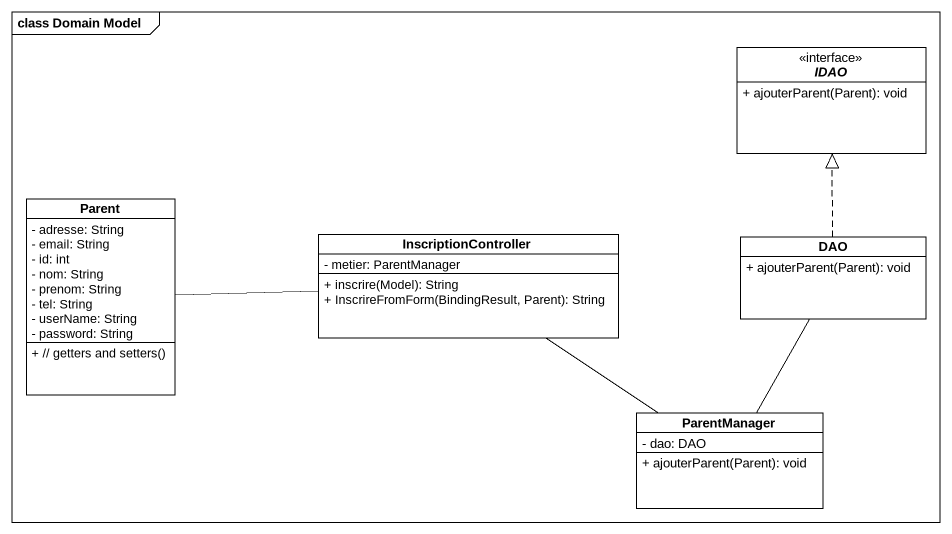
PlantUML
@startuml
mainframe class Domain Model
hide circle
hide empty members
skinparam classAttributeIconSize 0
interface IDAO <<interface>> {
  {field} + ajouterParent(Parent): void
}
class Parent {
  - adresse: String
  - email: String
  - id: int
  - nom: String
  - prenom: String
  - tel: String
  - userName: String
  - password: String
  + // getters and setters()
}
class InscriptionController {
  - metier: ParentManager
  + inscrire(Model): String
  + InscrireFromForm(BindingResult, Parent): String
}
class DAO {
  + ajouterParent(Parent): void
}
class ParentManager {
  - dao: DAO
  + ajouterParent(Parent): void
}
Parent -right- InscriptionController
InscriptionController -- ParentManager
DAO .up.|> IDAO
ParentManager -up- DAO
@enduml
